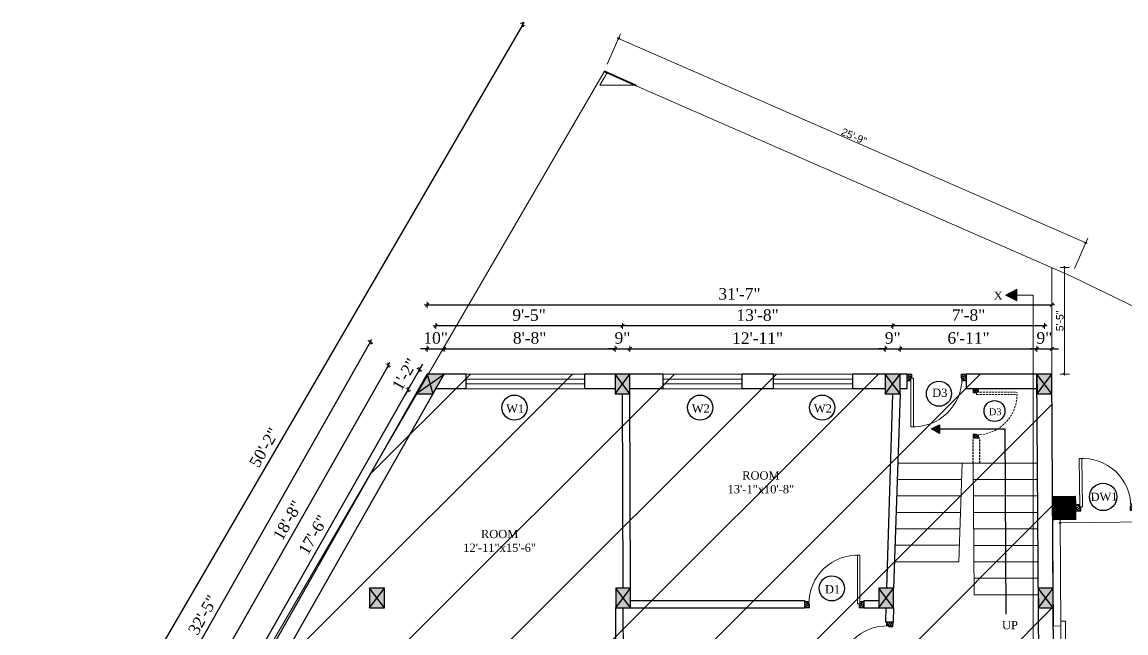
# Model space of a CAD drawing. Header units: inches. Extents: x 4069 to 291496, y -47643 to 12535.
# Drawn here: x 89655 to 90324, y -1228 to -858 of the extents above; entities that cross this region are included whole.
import ezdxf

# ---------------------------------------------------------------- set-up
doc = ezdxf.new("R2010")
doc.units = ezdxf.units.IN
doc.header["$LTSCALE"] = 5
doc.header["$MEASUREMENT"] = 0
doc.linetypes.add('HIDDEN', pattern=[0.375, 0.25, -0.125])
for name, color, linetype, lineweight in [('A-WALL', 7, 'Continuous', 9), ('Dimension', 7, 'Continuous', 18), ('DOOR', 62, 'Continuous', 0), ('Dw', 2, 'Continuous', 18), ('tefriş', 30, 'Continuous', 9)]:
    doc.layers.add(name, color=color, linetype=linetype, lineweight=lineweight)
doc.layers.add('dim line', color=7, linetype='Continuous', lineweight=15, true_color=0xfab2b2)
doc.layers.add('TEXT', color=6, linetype='Continuous')
doc.layers.add('WALL', color=7, linetype='Continuous')
doc.styles.add('ordinary', font='times.ttf')
doc.styles.get("Standard").update_dxf_attribs({"font": 'arial.ttf'})
doc.dimstyles.new('Copy of 96', dxfattribs={"dimtxt": 7, "dimasz": 4, "dimexe": 0.5, "dimexo": 0.5, "dimgap": 3, "dimtad": 1, "dimdec": 1, "dimzin": 11, "dimdsep": 46, "dimlunit": 4, "dimtxsty": 'ordinary', "dimblk": 'OBLIQUE', "dimcen": 0.09, "dimse1": 1, "dimse2": 1, "dimclrt": 6, "dimazin": 0, "dimtfac": 1, "dimtdec": 1, "dimtix": 1, "dimtmove": 2, "dimatfit": 3, "dimldrblk": 'leader', "dimfxl": 0.5, "dimfxlon": 1, "dimtolj": 1, "dimtzin": 0, "dimarcsym": 0})
doc.dimstyles.new('Standard$0', dxfattribs={"dimtxt": 6, "dimasz": 4, "dimexe": 3, "dimexo": 6, "dimgap": 3, "dimtad": 1, "dimdec": 1, "dimzin": 0, "dimdsep": 46, "dimlunit": 4, "dimtxsty": 'Standard', "dimcen": 0.09, "dimclrd": 6, "dimclre": 6, "dimclrt": 7, "dimadec": 0, "dimazin": 0, "dimtfac": 1, "dimtdec": 1, "dimtix": 1, "dimtofl": 0, "dimtmove": 1, "dimatfit": 3, "dimfxl": 1, "dimtolj": 1, "dimtzin": 0, "dimlwd": 18, "dimlwe": 18, "dimarcsym": 0})

# ---------------------------------------------------------------- blocks, each defined once
blk = doc.blocks.new('C1a')
at = {"color": 1, "ltscale": 5}
for p, q in [((18657.75, 4625.76), (18648.75, 4625.76)), ((18648.75, 4625.76), (18648.82, 4613.76)), ((18657.82, 4613.76), (18657.75, 4625.76)), ((18648.82, 4613.76), (18657.82, 4613.76))]:
    blk.add_line(p, q, dxfattribs=at)
blk = doc.blocks.new('c2a')
at = {"color": 1, "ltscale": 5}
for p, q in [((18091.63, 4625.76), (18084.82, 4613.76)), ((18101.98, 4625.76), (18091.63, 4625.76)), ((18095.17, 4613.76), (18101.98, 4625.76)), ((18084.82, 4613.76), (18095.17, 4613.76))]:
    blk.add_line(p, q, dxfattribs=at)
blk = doc.blocks.new('A$C27B36B59')
at = {"layer": 'DOOR'}
for p, q in [((0, 4), (0, 0)), ((2.5, 4), (0, 4)), ((0, 0), (3, 0)), ((2.5, 2.5), (2.5, 4)), ((3, 2.5), (2.5, 2.5)), ((3, 0), (3, 2.5))]:
    blk.add_line(p, q, dxfattribs=at)
for centre, radius, start, end in [((-1.4, -0.54), 4.75, 22.14107, 72.83803), ((1.34, 2.09), 1.64, 45.13802, 144.89476), ((2.21, 0.3), 2.49, 83.31492, 152.65798), ((0.13, 0.37), 2.05, 349.48753, 93.68048), ((1.96, -0.47), 2.01, 58.74475, 166.49498), ((-0.06, 0.32), 1.13, 343.54197, 86.94698), ((2.08, -0.4), 1.17, 38.28162, 160.15192)]:
    blk.add_arc(centre, radius, start, end, dxfattribs=at)
blk = doc.blocks.new('D2')
at = {"layer": 'DOOR'}
for p, q in [((74473.95, 24047.59), (74473.95, 24018.09)), ((74473.95, 24047.59), (74475.45, 24047.59)), ((74475.45, 24047.59), (74475.45, 24018.13))]:
    blk.add_line(p, q, dxfattribs=at)
blk.add_arc((74473.95, 24047.59), 29.5, 180, 272.9146, dxfattribs=at)
at = {"layer": 'DOOR', "xscale": -1, "rotation": 180}
blk.add_blockref('A$C27B36B59', (74441.95, 24050.09), dxfattribs=at)
at = {"layer": 'DOOR', "rotation": 180}
blk.add_blockref('A$C27B36B59', (74477.95, 24050.09), dxfattribs=at)
blk = doc.blocks.new('smalldoor hidden')
at = {"layer": 'DOOR', "linetype": 'HIDDEN'}
for p, q in [((9851.61, -757.15), (9876.16, -757.15)), ((9851.61, -758.4), (9851.61, -757.15)), ((9851.61, -758.4), (9876.19, -758.4))]:
    blk.add_line(p, q, dxfattribs=at)
blk.add_arc((9851.61, -758.4), 24.58, 270, 2.9146, dxfattribs=at)
at = {"layer": 'DOOR', "linetype": 'HIDDEN', "yscale": 0.8333000000020547, "zscale": 0.8333000000002357, "rotation": 270}
for p, xscale in [((9849.52, -755.07), 0.8332999999984168), ((9849.52, -785.07), -0.8332999999984168)]:
    blk.add_blockref('A$C27B36B59', p, dxfattribs=dict(at, xscale=xscale))
blk = doc.blocks.new('x-x')
at = {"ltscale": 5}
for points in [[(11364.03, -701.52), (11364.03, -694.51), (11357.15, -698.09)], [(11364.03, -1135.52), (11364.03, -1128.51), (11357.15, -1132.09)]]:
    blk.add_hatch(color=256, dxfattribs=at).paths.add_polyline_path(points)
for p, q in [((11364.03, -694.51), (11357.15, -698.09)), ((11364.03, -701.52), (11364.03, -694.51)), ((11357.15, -698.09), (11364.03, -701.52)), ((11374.13, -698.09), (11364.03, -698.09)), ((11374.13, -698.09), (11374.13, -1132.09)), ((11364.03, -1128.51), (11357.15, -1132.09)), ((11364.03, -1135.52), (11364.03, -1128.51)), ((11357.15, -1132.09), (11364.03, -1135.52)), ((11374.13, -1132.09), (11364.03, -1132.09))]:
    blk.add_line(p, q, dxfattribs=at)
at = {"layer": 'A-WALL', "color": 1, "ltscale": 5}
blk.add_line((11374.13, -1120.09), (11374.13, -1132.09), dxfattribs=at)
at = {"layer": 'TEXT', "style": 'ordinary'}
for p in [(11350.08, -700.97), (11350.08, -1134.1)]:
    blk.add_text('X', height=5, dxfattribs=at).set_placement(p)
blk = doc.blocks.new('oblique')
at = {"color": 0, "lineweight": -2}
blk.add_line((0.25, 0.25), (-0.25, -0.25), dxfattribs=at)
at = {"layer": 'dim line', "lineweight": 9}
for p, q in [((-0.4375, 0), (0.4375, 0)), ((0, 0.4375), (0, -0.4375))]:
    blk.add_line(p, q, dxfattribs=at)
blk = doc.blocks.new('*D2541')
at = {"layer": 'A-WALL', "color": 0, "lineweight": -2, "ltscale": 50, "transparency": 16777216}
blk.add_line((89784.96, -1263.66), (89888.87, -1080.66), dxfattribs=at)
at = {"layer": 'Defpoints', "color": 0, "ltscale": 50, "transparency": 16777216}
for p in [(89888.87, -1080.66), (89893.52, -1083.3), (89789.61, -1266.3)]:
    blk.add_point(p, dxfattribs=at)
at = {"layer": 'A-WALL', "color": 0, "lineweight": -2, "ltscale": 50, "transparency": 16777216, "xscale": 4, "yscale": 4, "zscale": 4}
for p, rotation in [((89888.87, -1080.66), 60.41148549451773), ((89784.96, -1263.66), 240.4114854945177)]:
    blk.add_blockref('oblique', p, dxfattribs=dict(at, rotation=rotation))
at = {"layer": 'A-WALL', "color": 6, "ltscale": 50, "transparency": 16777216, "insert": (89831.2, -1168.92), "char_height": 7, "attachment_point": 5, "rotation": 60.41149, "style": 'ordinary'}
blk.add_mtext('\\A1;17\'-6"', dxfattribs=at)
blk = doc.blocks.new('_OBLIQUE')
at = {"color": 0, "linetype": 'ByBlock'}
blk.add_line((-0.5, -0.5), (0.5, 0.5), dxfattribs=at)
blk = doc.blocks.new('leader')
at = {"layer": 'Dimension'}
for p, q in [((0, -4.33), (0, 4.33)), ((-4.42, 0), (4.42, 0))]:
    blk.add_line(p, q, dxfattribs=at)
blk = doc.blocks.new('*D2542')
at = {"layer": 'A-WALL', "color": 0, "lineweight": -2, "ltscale": 50, "transparency": 16777216}
for p, q in [((89888.87, -1080.66), (89895.69, -1068.66)), ((89895.69, -1068.66), (89897.66, -1065.18)), ((89888.87, -1080.66), (89886.9, -1084.14))]:
    blk.add_line(p, q, dxfattribs=at)
at = {"layer": 'Defpoints', "color": 0, "ltscale": 50, "transparency": 16777216}
for p in [(89895.69, -1068.66), (89900.33, -1071.3), (89893.52, -1083.3)]:
    blk.add_point(p, dxfattribs=at)
at = {"layer": 'A-WALL', "color": 0, "lineweight": -2, "ltscale": 50, "transparency": 16777216, "xscale": 4, "yscale": 4, "zscale": 4}
for p, rotation in [((89895.69, -1068.66), 240.4114854945177), ((89888.87, -1080.66), 60.41148549451771)]:
    blk.add_blockref('oblique', p, dxfattribs=dict(at, rotation=rotation))
at = {"layer": 'A-WALL', "color": 6, "ltscale": 50, "transparency": 16777216, "insert": (89886.63, -1071.45), "char_height": 7, "attachment_point": 5, "rotation": 60.41149, "style": 'ordinary'}
blk.add_mtext('\\A1;1\'-2"', dxfattribs=at)
blk = doc.blocks.new('*D2543')
at = {"layer": 'A-WALL', "color": 0, "lineweight": -2, "ltscale": 50, "transparency": 16777216}
blk.add_line((89876.79, -1065.87), (89766.07, -1260.87), dxfattribs=at)
at = {"layer": 'Defpoints', "color": 0, "ltscale": 50, "transparency": 16777216}
for p in [(89896.92, -1077.3), (89766.07, -1260.87), (89786.2, -1272.3)]:
    blk.add_point(p, dxfattribs=at)
at = {"layer": 'A-WALL', "color": 0, "lineweight": -2, "ltscale": 50, "transparency": 16777216, "xscale": 4, "yscale": 4, "zscale": 4}
for p, rotation in [((89876.79, -1065.87), 60.41148549426671), ((89766.07, -1260.87), 240.4114854942667)]:
    blk.add_blockref('oblique', p, dxfattribs=dict(at, rotation=rotation))
at = {"layer": 'A-WALL', "color": 6, "ltscale": 50, "transparency": 16777216, "insert": (89815.73, -1160.13), "char_height": 7, "attachment_point": 5, "rotation": 60.41149, "style": 'ordinary'}
blk.add_mtext('\\A1;18\'-8"', dxfattribs=at)
blk = doc.blocks.new('*D2524')
at = {"layer": 'A-WALL', "color": 0, "lineweight": -2, "ltscale": 50, "transparency": 16777216}
blk.add_line((89674.04, -1389.78), (89865.96, -1051.78), dxfattribs=at)
at = {"layer": 'Defpoints', "color": 0, "ltscale": 50, "transparency": 16777216}
for p in [(89865.96, -1051.78), (89900.33, -1071.3), (89708.41, -1409.3)]:
    blk.add_point(p, dxfattribs=at)
at = {"layer": 'A-WALL', "color": 0, "lineweight": -2, "ltscale": 50, "transparency": 16777216, "xscale": 4, "yscale": 4, "zscale": 4}
for p, rotation in [((89865.96, -1051.78), 60.41148549426746), ((89674.04, -1389.78), 240.4114854942675)]:
    blk.add_blockref('oblique', p, dxfattribs=dict(at, rotation=rotation))
at = {"layer": 'A-WALL', "color": 6, "ltscale": 50, "transparency": 16777216, "insert": (89764.29, -1217.54), "char_height": 7, "attachment_point": 5, "rotation": 60.41149, "style": 'ordinary'}
blk.add_mtext('\\A1;32\'-5"', dxfattribs=at)
blk = doc.blocks.new('*D2545')
at = {"layer": 'A-WALL', "color": 0, "lineweight": -2, "ltscale": 50, "transparency": 16777216}
for p, q in [((89900.33, -1055.98), (89896.33, -1055.98)), ((89900.33, -1055.98), (89910.68, -1055.98)), ((89910.68, -1055.98), (89914.68, -1055.98))]:
    blk.add_line(p, q, dxfattribs=at)
at = {"layer": 'Defpoints', "color": 0, "ltscale": 50, "transparency": 16777216}
for p in [(89910.68, -1055.98), (89900.33, -1071.3), (89910.68, -1071.3)]:
    blk.add_point(p, dxfattribs=at)
at = {"layer": 'A-WALL', "color": 0, "lineweight": -2, "ltscale": 50, "transparency": 16777216, "xscale": 4, "yscale": 4, "zscale": 4}
blk.add_blockref('oblique', (89900.33, -1055.98), dxfattribs=at)
at = {"layer": 'A-WALL', "color": 0, "lineweight": -2, "ltscale": 50, "transparency": 16777216, "xscale": 4, "yscale": 4, "zscale": 4, "rotation": 180}
blk.add_blockref('oblique', (89910.68, -1055.98), dxfattribs=at)
at = {"layer": 'A-WALL', "color": 6, "ltscale": 50, "transparency": 16777216, "insert": (89905.51, -1049.42), "char_height": 7, "attachment_point": 5, "style": 'ordinary'}
blk.add_mtext('\\A1;10"', dxfattribs=at)
blk = doc.blocks.new('*D2546')
at = {"layer": 'A-WALL', "color": 0, "lineweight": -2, "ltscale": 50, "transparency": 16777216}
blk.add_line((89910.68, -1055.98), (90014.33, -1055.98), dxfattribs=at)
at = {"layer": 'Defpoints', "color": 0, "ltscale": 50, "transparency": 16777216}
for p in [(90014.33, -1055.98), (89910.68, -1071.3), (90014.33, -1071.3)]:
    blk.add_point(p, dxfattribs=at)
at = {"layer": 'A-WALL', "color": 0, "lineweight": -2, "ltscale": 50, "transparency": 16777216, "xscale": 4, "yscale": 4, "zscale": 4}
for p, rotation in [((89910.68, -1055.98), 180.0000000000261), ((90014.33, -1055.98), 2.605510395054913e-11)]:
    blk.add_blockref('oblique', p, dxfattribs=dict(at, rotation=rotation))
at = {"layer": 'A-WALL', "color": 6, "ltscale": 50, "transparency": 16777216, "insert": (89962.51, -1049.42), "char_height": 7, "attachment_point": 5, "style": 'ordinary'}
blk.add_mtext('\\A1;8\'-8"', dxfattribs=at)
blk = doc.blocks.new('*D2547')
at = {"layer": 'A-WALL', "color": 0, "lineweight": -2, "ltscale": 50, "transparency": 16777216}
for p, q in [((90014.33, -1055.98), (90010.33, -1055.98)), ((90014.33, -1055.98), (90023.33, -1055.98)), ((90023.33, -1055.98), (90027.33, -1055.98))]:
    blk.add_line(p, q, dxfattribs=at)
at = {"layer": 'Defpoints', "color": 0, "ltscale": 50, "transparency": 16777216}
for p in [(90023.33, -1055.98), (90014.33, -1071.3), (90023.33, -1071.3)]:
    blk.add_point(p, dxfattribs=at)
at = {"layer": 'A-WALL', "color": 0, "lineweight": -2, "ltscale": 50, "transparency": 16777216, "xscale": 4, "yscale": 4, "zscale": 4}
for p, rotation in [((90014.33, -1055.98), 2.605915483400167e-11), ((90023.33, -1055.98), 180.0000000000261)]:
    blk.add_blockref('oblique', p, dxfattribs=dict(at, rotation=rotation))
at = {"layer": 'A-WALL', "color": 6, "ltscale": 50, "transparency": 16777216, "insert": (90018.83, -1049.41), "char_height": 7, "attachment_point": 5, "style": 'ordinary'}
blk.add_mtext('\\A1;9"', dxfattribs=at)
blk = doc.blocks.new('*D2548')
at = {"layer": 'A-WALL', "color": 0, "lineweight": -2, "ltscale": 50, "transparency": 16777216}
blk.add_line((90023.33, -1055.98), (90178.33, -1055.98), dxfattribs=at)
at = {"layer": 'Defpoints', "color": 0, "ltscale": 50, "transparency": 16777216}
for p in [(90178.33, -1055.98), (90023.33, -1071.3), (90178.33, -1071.3)]:
    blk.add_point(p, dxfattribs=at)
at = {"layer": 'A-WALL', "color": 0, "lineweight": -2, "ltscale": 50, "transparency": 16777216, "xscale": 4, "yscale": 4, "zscale": 4}
for p, rotation in [((90023.33, -1055.98), 180.0000000000261), ((90178.33, -1055.98), 2.605510395054913e-11)]:
    blk.add_blockref('oblique', p, dxfattribs=dict(at, rotation=rotation))
at = {"layer": 'A-WALL', "color": 6, "ltscale": 50, "transparency": 16777216, "insert": (90100.83, -1049.48), "char_height": 7, "attachment_point": 5, "style": 'ordinary'}
blk.add_mtext('\\A1;12\'-11"', dxfattribs=at)
blk = doc.blocks.new('*D2549')
at = {"layer": 'A-WALL', "color": 0, "lineweight": -2, "ltscale": 50, "transparency": 16777216}
for p, q in [((90178.33, -1055.98), (90174.33, -1055.98)), ((90178.33, -1055.98), (90187.33, -1055.98)), ((90187.33, -1055.98), (90191.33, -1055.98))]:
    blk.add_line(p, q, dxfattribs=at)
at = {"layer": 'Defpoints', "color": 0, "ltscale": 50, "transparency": 16777216}
for p in [(90187.33, -1055.98), (90178.33, -1071.3), (90187.33, -1071.3)]:
    blk.add_point(p, dxfattribs=at)
at = {"layer": 'A-WALL', "color": 0, "lineweight": -2, "ltscale": 50, "transparency": 16777216, "xscale": 4, "yscale": 4, "zscale": 4}
for p, rotation in [((90178.33, -1055.98), 2.605915483400167e-11), ((90187.33, -1055.98), 180.0000000000261)]:
    blk.add_blockref('oblique', p, dxfattribs=dict(at, rotation=rotation))
at = {"layer": 'A-WALL', "color": 6, "ltscale": 50, "transparency": 16777216, "insert": (90182.83, -1049.41), "char_height": 7, "attachment_point": 5, "style": 'ordinary'}
blk.add_mtext('\\A1;9"', dxfattribs=at)
blk = doc.blocks.new('*D2550')
at = {"layer": 'A-WALL', "color": 0, "lineweight": -2, "ltscale": 50, "transparency": 16777216}
blk.add_line((90187.33, -1055.98), (90270.33, -1055.98), dxfattribs=at)
at = {"layer": 'Defpoints', "color": 0, "ltscale": 50, "transparency": 16777216}
for p in [(90270.33, -1055.98), (90187.33, -1071.3), (90270.33, -1071.3)]:
    blk.add_point(p, dxfattribs=at)
at = {"layer": 'A-WALL', "color": 0, "lineweight": -2, "ltscale": 50, "transparency": 16777216, "xscale": 4, "yscale": 4, "zscale": 4}
for p, rotation in [((90187.33, -1055.98), 180.0000000000261), ((90270.33, -1055.98), 2.605510395054913e-11)]:
    blk.add_blockref('oblique', p, dxfattribs=dict(at, rotation=rotation))
at = {"layer": 'A-WALL', "color": 6, "ltscale": 50, "transparency": 16777216, "insert": (90228.83, -1049.42), "char_height": 7, "attachment_point": 5, "style": 'ordinary'}
blk.add_mtext('\\A1;6\'-11"', dxfattribs=at)
blk = doc.blocks.new('*D2551')
at = {"layer": 'A-WALL', "color": 0, "lineweight": -2, "ltscale": 50, "transparency": 16777216}
for p, q in [((90270.33, -1055.98), (90266.33, -1055.98)), ((90270.33, -1055.98), (90279.33, -1055.98)), ((90279.33, -1055.98), (90283.33, -1055.98))]:
    blk.add_line(p, q, dxfattribs=at)
at = {"layer": 'Defpoints', "color": 0, "ltscale": 50, "transparency": 16777216}
for p in [(90279.33, -1055.98), (90270.33, -1071.3), (90279.33, -1071.3)]:
    blk.add_point(p, dxfattribs=at)
at = {"layer": 'A-WALL', "color": 0, "lineweight": -2, "ltscale": 50, "transparency": 16777216, "xscale": 4, "yscale": 4, "zscale": 4}
for p, rotation in [((90270.33, -1055.98), 2.605915483400167e-11), ((90279.33, -1055.98), 180.0000000000261)]:
    blk.add_blockref('oblique', p, dxfattribs=dict(at, rotation=rotation))
at = {"layer": 'A-WALL', "color": 6, "ltscale": 50, "transparency": 16777216, "insert": (90274.83, -1049.41), "char_height": 7, "attachment_point": 5, "style": 'ordinary'}
blk.add_mtext('\\A1;9"', dxfattribs=at)
blk = doc.blocks.new('*D2552')
at = {"layer": 'A-WALL', "color": 0, "lineweight": -2, "ltscale": 50, "transparency": 16777216}
blk.add_line((90274.83, -1042.08), (90182.83, -1042.08), dxfattribs=at)
at = {"layer": 'Defpoints', "color": 0, "ltscale": 50, "transparency": 16777216}
for p in [(90182.83, -1042.08), (90182.83, -1071.3), (90274.83, -1071.3)]:
    blk.add_point(p, dxfattribs=at)
at = {"layer": 'A-WALL', "color": 0, "lineweight": -2, "ltscale": 50, "transparency": 16777216, "xscale": 4, "yscale": 4, "zscale": 4, "rotation": 180}
blk.add_blockref('oblique', (90182.83, -1042.08), dxfattribs=at)
at = {"layer": 'A-WALL', "color": 0, "lineweight": -2, "ltscale": 50, "transparency": 16777216, "xscale": 4, "yscale": 4, "zscale": 4}
blk.add_blockref('oblique', (90274.83, -1042.08), dxfattribs=at)
at = {"layer": 'A-WALL', "color": 6, "ltscale": 50, "transparency": 16777216, "insert": (90228.83, -1035.51), "char_height": 7, "attachment_point": 5, "style": 'ordinary'}
blk.add_mtext('\\A1;7\'-8"', dxfattribs=at)
blk = doc.blocks.new('*D2553')
at = {"layer": 'A-WALL', "color": 0, "lineweight": -2, "ltscale": 50, "transparency": 16777216}
blk.add_line((90182.83, -1042.08), (90018.83, -1042.08), dxfattribs=at)
at = {"layer": 'Defpoints', "color": 0, "ltscale": 50, "transparency": 16777216}
for p in [(90018.83, -1042.08), (90018.83, -1071.3), (90182.83, -1071.3)]:
    blk.add_point(p, dxfattribs=at)
at = {"layer": 'A-WALL', "color": 0, "lineweight": -2, "ltscale": 50, "transparency": 16777216, "xscale": 4, "yscale": 4, "zscale": 4, "rotation": 180}
blk.add_blockref('oblique', (90018.83, -1042.08), dxfattribs=at)
at = {"layer": 'A-WALL', "color": 0, "lineweight": -2, "ltscale": 50, "transparency": 16777216, "xscale": 4, "yscale": 4, "zscale": 4}
blk.add_blockref('oblique', (90182.83, -1042.08), dxfattribs=at)
at = {"layer": 'A-WALL', "color": 6, "ltscale": 50, "transparency": 16777216, "insert": (90100.83, -1035.52), "char_height": 7, "attachment_point": 5, "style": 'ordinary'}
blk.add_mtext('\\A1;13\'-8"', dxfattribs=at)
blk = doc.blocks.new('*D2554')
at = {"layer": 'A-WALL', "color": 0, "lineweight": -2, "ltscale": 50, "transparency": 16777216}
blk.add_line((90018.83, -1042.08), (89905.51, -1042.08), dxfattribs=at)
at = {"layer": 'Defpoints', "color": 0, "ltscale": 50, "transparency": 16777216}
for p in [(89905.51, -1042.08), (89905.51, -1071.3), (90018.83, -1071.3)]:
    blk.add_point(p, dxfattribs=at)
at = {"layer": 'A-WALL', "color": 0, "lineweight": -2, "ltscale": 50, "transparency": 16777216, "xscale": 4, "yscale": 4, "zscale": 4, "rotation": 180}
blk.add_blockref('oblique', (89905.51, -1042.08), dxfattribs=at)
at = {"layer": 'A-WALL', "color": 0, "lineweight": -2, "ltscale": 50, "transparency": 16777216, "xscale": 4, "yscale": 4, "zscale": 4}
blk.add_blockref('oblique', (90018.83, -1042.08), dxfattribs=at)
at = {"layer": 'A-WALL', "color": 6, "ltscale": 50, "transparency": 16777216, "insert": (89962.17, -1035.51), "char_height": 7, "attachment_point": 5, "style": 'ordinary'}
blk.add_mtext('\\A1;9\'-5"', dxfattribs=at)
blk = doc.blocks.new('*D2525')
at = {"layer": 'A-WALL', "color": 0, "lineweight": -2, "ltscale": 50, "transparency": 16777216}
blk.add_line((89900.33, -1029.24), (90279.33, -1029.24), dxfattribs=at)
at = {"layer": 'Defpoints', "color": 0, "ltscale": 50, "transparency": 16777216}
for p in [(90279.33, -1029.24), (89900.33, -1071.3), (90279.33, -1071.3)]:
    blk.add_point(p, dxfattribs=at)
at = {"layer": 'A-WALL', "color": 0, "lineweight": -2, "ltscale": 50, "transparency": 16777216, "xscale": 4, "yscale": 4, "zscale": 4, "rotation": 180}
blk.add_blockref('oblique', (89900.33, -1029.24), dxfattribs=at)
at = {"layer": 'A-WALL', "color": 0, "lineweight": -2, "ltscale": 50, "transparency": 16777216, "xscale": 4, "yscale": 4, "zscale": 4}
blk.add_blockref('oblique', (90279.33, -1029.24), dxfattribs=at)
at = {"layer": 'A-WALL', "color": 6, "ltscale": 50, "transparency": 16777216, "insert": (90089.83, -1022.67), "char_height": 7, "attachment_point": 5, "style": 'ordinary'}
blk.add_mtext('\\A1;31\'-7"', dxfattribs=at)
blk = doc.blocks.new('*D2557')
at = {"layer": 'A-WALL', "color": 33, "lineweight": 0, "ltscale": 5, "transparency": 16777216}
blk.add_line((90284.4, -1161.65), (90404.58, -1160.12), dxfattribs=at)
at = {"layer": 'A-WALL', "color": 47, "lineweight": 0, "ltscale": 5, "transparency": 16777216}
for p, q in [((90284.44, -1164.64), (90284.44, -1164.65)), ((90404.61, -1163.11), (90404.61, -1163.12))]:
    blk.add_line(p, q, dxfattribs=at)
at = {"layer": 'Defpoints', "color": 0, "ltscale": 5, "transparency": 16777216}
for p in [(90404.55, -1158.11, -58.17), (90284.37, -1159.64, -58.17), (90404.58, -1160.12)]:
    blk.add_point(p, dxfattribs=at)
at = {"layer": 'A-WALL', "color": 33, "lineweight": 0, "ltscale": 5, "transparency": 16777216, "xscale": 2, "yscale": 2, "zscale": 2}
for p, rotation in [((90284.4, -1161.65), 180.7264891175883), ((90404.58, -1160.12), 0.72648911758829)]:
    blk.add_blockref('oblique', p, dxfattribs=dict(at, rotation=rotation))
at = {"layer": 'A-WALL', "color": 7, "ltscale": 5, "transparency": 16777216, "insert": (90344.45, -1158.09), "char_height": 4.5, "attachment_point": 5, "rotation": 0.72649}
blk.add_mtext("\\A1;10'", dxfattribs=at)
blk = doc.blocks.new('*D2562')
at = {"layer": 'A-WALL', "color": 47, "lineweight": 0, "ltscale": 5, "transparency": 16777216}
for p, q in [((90284.33, -1006.68), (90290.02, -1006.68)), ((90284.33, -1071.3), (90290.02, -1071.3))]:
    blk.add_line(p, q, dxfattribs=at)
at = {"layer": 'A-WALL', "color": 33, "lineweight": 0, "ltscale": 5, "transparency": 16777216}
blk.add_line((90287.02, -1071.3), (90287.02, -1006.68), dxfattribs=at)
at = {"layer": 'Defpoints', "color": 0, "ltscale": 5, "transparency": 16777216}
for p in [(90279.33, -1006.68), (90287.02, -1006.68), (90279.33, -1071.3)]:
    blk.add_point(p, dxfattribs=at)
at = {"layer": 'A-WALL', "color": 33, "lineweight": 0, "ltscale": 5, "transparency": 16777216, "xscale": 2, "yscale": 2, "zscale": 2}
for p, rotation in [((90287.02, -1006.68), 90), ((90287.02, -1071.3), 270)]:
    blk.add_blockref('oblique', p, dxfattribs=dict(at, rotation=rotation))
at = {"layer": 'A-WALL', "color": 7, "ltscale": 5, "transparency": 16777216, "insert": (90284.23, -1038.99), "char_height": 4.5, "attachment_point": 5, "rotation": 90}
blk.add_mtext('\\A1;5\'-5"', dxfattribs=at)
blk = doc.blocks.new('*D2612')
at = {"layer": 'A-WALL', "color": 0, "lineweight": -2, "ltscale": 50, "transparency": 16777216}
blk.add_line((89958.32, -859.09), (89656.08, -1379.29), dxfattribs=at)
at = {"layer": 'Defpoints', "color": 0, "ltscale": 50, "transparency": 16777216}
for p in [(90007.64, -887.75), (89656.08, -1379.29), (89705.41, -1407.95)]:
    blk.add_point(p, dxfattribs=at)
at = {"layer": 'A-WALL', "color": 0, "lineweight": -2, "ltscale": 50, "transparency": 16777216, "xscale": 4, "yscale": 4, "zscale": 4}
for p, rotation in [((89958.32, -859.09), 59.84380616683332), ((89656.08, -1379.29), 239.8438061668333)]:
    blk.add_blockref('oblique', p, dxfattribs=dict(at, rotation=rotation))
at = {"layer": 'A-WALL', "color": 6, "ltscale": 50, "transparency": 16777216, "insert": (89801.53, -1115.9), "char_height": 7, "attachment_point": 5, "rotation": 59.84381, "style": 'ordinary'}
blk.add_mtext('\\A1;50\'-2"', dxfattribs=at)
blk = doc.blocks.new('*D2614')
at = {"layer": 'A-WALL', "color": 47, "lineweight": 0, "ltscale": 5, "transparency": 16777216}
for p, q in [((90009.65, -883.17), (90017.71, -864.76)), ((90293.04, -1007.23), (90301.1, -988.82))]:
    blk.add_line(p, q, dxfattribs=at)
at = {"layer": 'A-WALL', "color": 33, "lineweight": 0, "ltscale": 5, "transparency": 16777216}
blk.add_line((90299.9, -991.57), (90016.5, -867.51), dxfattribs=at)
at = {"layer": 'Defpoints', "color": 0, "ltscale": 5, "transparency": 16777216}
for p in [(90016.5, -867.51), (90007.64, -887.75), (90291.04, -1011.81)]:
    blk.add_point(p, dxfattribs=at)
at = {"layer": 'A-WALL', "color": 33, "lineweight": 0, "ltscale": 5, "transparency": 16777216, "xscale": 2, "yscale": 2, "zscale": 2}
for p, rotation in [((90016.5, -867.51), 156.358768994798), ((90299.9, -991.57), 336.358768994798)]:
    blk.add_blockref('oblique', p, dxfattribs=dict(at, rotation=rotation))
at = {"layer": 'A-WALL', "color": 7, "ltscale": 5, "transparency": 16777216, "insert": (90159.32, -926.98), "char_height": 4.5, "attachment_point": 5, "rotation": 336.35877}
blk.add_mtext('\\A1;25\'-9"', dxfattribs=at)

msp = doc.modelspace()

# ---------------------------------------------------------------- hatches: boundary and pattern name
at = {"layer": 'A-WALL', "ltscale": 5}
h = msp.add_hatch(dxfattribs=at)
h.set_pattern_fill('ANSI31', color=256, angle=0.72648912)
h.set_pattern_definition([(45.7264891, (65990.24119, -3106.54872), (-0.0895019438, 0.08726054126), [])])
h.paths.add_polyline_path([(90293.96479, -1159.51717), (90293.78728, -1145.51829), (90279.7884, -1145.6958), (90279.96591, -1159.69468)])
at = {"layer": 'WALL', "linetype": 'ByBlock', "ltscale": 5, "true_color": 0xf8991e}
h = msp.add_hatch(dxfattribs=at)
h.set_pattern_fill('ANSI31', color=30, scale=350)
h.set_pattern_definition([(45, (83264.107, 1175.755), (-30.93592, 30.93592), [])])
h.paths.add_polyline_path([(89708.4097, -1409.29775), (89900.33081, -1071.29775), (90279.33081, -1071.29775), (90280.81925, -1313.29775), (90281.4097, -1403.29775), (90281.4097, -1409.29775)])
h = msp.add_hatch(color=30, dxfattribs=at)
h.dxf.hatch_style = 1
h.paths.add_polyline_path([(89902.09876, -1077.29775), (89903.86671, -1083.29775), (89910.68047, -1071.29775)])
h.paths.add_polyline_path([(89902.09876, -1077.29775), (89910.68047, -1071.29775), (89900.33081, -1071.29775)])
h.paths.add_polyline_path([(89900.33081, -1071.29775), (89893.51705, -1083.29775), (89902.09876, -1077.29775)])
h.paths.add_polyline_path([(89902.09876, -1077.29775), (89893.51705, -1083.29775), (89903.86671, -1083.29775)])
h = msp.add_hatch(color=30, dxfattribs=at)
h.dxf.hatch_style = 1
h.paths.add_polyline_path([(90018.83073, -1077.29775), (90014.33073, -1083.29775), (90023.33073, -1083.29775)])
h.paths.add_polyline_path([(90023.33073, -1083.29775), (90023.33073, -1071.29775), (90018.83073, -1077.29775)])
h.paths.add_polyline_path([(90018.83073, -1077.29775), (90023.33073, -1071.29775), (90014.33073, -1071.29775)])
h.paths.add_polyline_path([(90014.33073, -1071.29775), (90014.33073, -1083.29775), (90018.83073, -1077.29775)])
h = msp.add_hatch(color=30, dxfattribs=at)
h.dxf.hatch_style = 1
h.paths.add_polyline_path([(90182.83073, -1077.29775), (90178.33073, -1083.29775), (90187.33073, -1083.29775)])
h.paths.add_polyline_path([(90187.33073, -1083.29775), (90187.33073, -1071.29775), (90182.83073, -1077.29775)])
h.paths.add_polyline_path([(90182.83073, -1077.29775), (90187.33073, -1071.29775), (90178.33073, -1071.29775)])
h.paths.add_polyline_path([(90178.33073, -1071.29775), (90178.33073, -1083.29775), (90182.83073, -1077.29775)])
h = msp.add_hatch(color=30, dxfattribs=at)
h.dxf.hatch_style = 1
h.paths.add_polyline_path([(90279.40462, -1083.29775), (90274.86763, -1077.29775), (90270.40445, -1083.29775)])
h.paths.add_polyline_path([(90279.40462, -1083.29775), (90279.33081, -1071.29775), (90274.86763, -1077.29775)])
h.paths.add_polyline_path([(90279.33081, -1071.29775), (90270.33064, -1071.29775), (90274.86763, -1077.29775)])
h.paths.add_polyline_path([(90274.86763, -1077.29775), (90270.33064, -1071.29775), (90270.40445, -1083.29775)])
at = {"layer": 'WALL', "linetype": 'ByBlock', "ltscale": 5}
msp.add_hatch(color=2, dxfattribs=at).paths.add_polyline_path([(90206.43507, -1104.46278), (90211.29621, -1102.0602), (90211.29621, -1107.30844)])
at = {"layer": 'WALL', "linetype": 'ByBlock', "ltscale": 5, "true_color": 0xf8991e}
h = msp.add_hatch(color=30, dxfattribs=at)
h.dxf.hatch_style = 1
h.paths.add_polyline_path([(89869.90962, -1207.29775), (89865.40962, -1213.29775), (89874.40962, -1213.29775)])
h.paths.add_polyline_path([(89874.40962, -1213.29775), (89874.40962, -1201.29775), (89869.90962, -1207.29775)])
h.paths.add_polyline_path([(89869.90962, -1207.29775), (89874.40962, -1201.29775), (89865.40962, -1201.29775)])
h.paths.add_polyline_path([(89865.40962, -1201.29775), (89865.40962, -1213.29775), (89869.90962, -1207.29775)])
h = msp.add_hatch(color=30, dxfattribs=at)
h.dxf.hatch_style = 1
h.paths.add_polyline_path([(90019.26096, -1207.29775), (90014.76096, -1213.29775), (90023.76096, -1213.29775)])
h.paths.add_polyline_path([(90023.76096, -1213.29775), (90023.76096, -1201.29775), (90019.26096, -1207.29775)])
h.paths.add_polyline_path([(90019.26096, -1207.29775), (90023.76096, -1201.29775), (90014.76096, -1201.29775)])
h.paths.add_polyline_path([(90014.76096, -1201.29775), (90014.76096, -1213.29775), (90019.26096, -1207.29775)])
h = msp.add_hatch(color=30, dxfattribs=at)
h.dxf.hatch_style = 1
h.paths.add_polyline_path([(90178.87446, -1207.29775), (90174.37446, -1213.29775), (90183.37446, -1213.29775)])
h.paths.add_polyline_path([(90183.37446, -1213.29775), (90183.37446, -1201.29775), (90178.87446, -1207.29775)])
h.paths.add_polyline_path([(90178.87446, -1207.29775), (90183.37446, -1201.29775), (90174.37446, -1201.29775)])
h.paths.add_polyline_path([(90174.37446, -1201.29775), (90174.37446, -1213.29775), (90178.87446, -1207.29775)])
h = msp.add_hatch(color=30, dxfattribs=at)
h.dxf.hatch_style = 1
h.paths.add_polyline_path([(90280.20419, -1213.29775), (90275.6672, -1207.29775), (90271.20402, -1213.29775)])
h.paths.add_polyline_path([(90280.20419, -1213.29775), (90280.13039, -1201.29775), (90275.6672, -1207.29775)])
h.paths.add_polyline_path([(90280.13039, -1201.29775), (90271.13022, -1201.29775), (90275.6672, -1207.29775)])
h.paths.add_polyline_path([(90275.6672, -1207.29775), (90271.13022, -1201.29775), (90271.20402, -1213.29775)])

# ---------------------------------------------------------------- linework, layer by layer
at = {"color": 1, "ltscale": 5}
for p, q in [((89893.51705, -1083.29775), (89910.68047, -1071.29775)), ((89900.33081, -1071.29775), (89903.86671, -1083.29775)), ((90014.33073, -1083.29775), (90023.33073, -1071.29775)), ((90023.33073, -1083.29775), (90014.33073, -1071.29775)), ((90178.33073, -1083.29775), (90187.33073, -1071.29775)), ((90187.33073, -1083.29775), (90178.33073, -1071.29775)), ((90279.40462, -1083.29775), (90270.33064, -1071.29775)), ((90270.40445, -1083.29775), (90279.33081, -1071.29775)), ((90185.92257, -1135.29768), (90185.58767, -1135.28645)), ((89865.40962, -1213.29775), (89874.40962, -1201.29775)), ((89874.40962, -1213.29775), (89865.40962, -1201.29775)), ((90014.76096, -1213.29775), (90023.76096, -1201.29775)), ((90023.76096, -1213.29775), (90014.76096, -1201.29775)), ((90174.37446, -1213.29775), (90183.37446, -1201.29775)), ((90183.37446, -1213.29775), (90174.37446, -1201.29775)), ((90280.20419, -1213.29775), (90271.13022, -1201.29775)), ((90271.20402, -1213.29775), (90280.13039, -1201.29775))]:
    msp.add_line(p, q, dxfattribs=at)
at = {"layer": 'A-WALL', "ltscale": 5}
for p, q in [((90007.80051, -887.47889), (90007.61107, -887.80495)), ((90005.19076, -895.95199), (90027.36584, -895.96347)), ((90279.33081, -1071.29775), (90279.33081, -1006.68115)), ((90293.78728, -1145.51829), (90279.7884, -1145.6958)), ((90279.7884, -1145.6958), (90280.27185, -1224.29765)), ((90293.90139, -1154.51757), (90293.78728, -1145.51829)), ((90284.37423, -1159.63878), (90284.73782, -1224.24102)), ((90280.27185, -1224.29765), (90284.73782, -1224.24102)), ((90284.72094, -1221.24107), (90284.99108, -1269.23926)), ((90287.72089, -1221.22418), (90284.72106, -1221.26222)), ((90287.72089, -1221.22418), (90287.99104, -1269.22238))]:
    msp.add_line(p, q, dxfattribs=at)
at = {"layer": 'A-WALL', "lineweight": 30}
for p, q in [((89708.4097, -1409.29775), (89900.33081, -1071.29775)), ((89718.75936, -1409.29775), (89910.68047, -1071.29775)), ((89923.95044, -1071.29775), (89900.33081, -1071.29775)), ((89923.95044, -1080.29775), (89923.95044, -1071.29775)), ((90043.33073, -1071.29775), (89995.95044, -1071.29775)), ((89995.95044, -1080.29775), (89995.95044, -1071.29775)), ((90043.33073, -1071.29775), (90043.33073, -1080.29775)), ((90110.33073, -1071.29775), (90091.33073, -1071.29775)), ((90091.33073, -1071.29775), (90091.33073, -1080.29775)), ((90110.33073, -1071.29775), (90110.33073, -1080.29775)), ((90187.33073, -1071.29775), (90158.33073, -1071.29775)), ((90158.33073, -1071.29775), (90158.33073, -1080.29775)), ((90191.33081, -1071.29775), (90187.33073, -1071.29775)), ((90191.33081, -1071.29775), (90191.33081, -1080.29775)), ((90279.33081, -1071.29775), (90227.33081, -1071.29775)), ((90227.33081, -1071.29775), (90227.33081, -1080.29775)), ((90272.40953, -1409.29775), (90270.33064, -1071.29775)), ((90280.81925, -1313.29775), (90279.33081, -1071.29775)), ((89923.95044, -1080.29775), (89905.57015, -1080.29775)), ((90014.33073, -1080.29775), (89995.95044, -1080.29775)), ((90019.2411, -1201.29775), (90018.85059, -1083.29775)), ((90043.33073, -1080.29775), (90023.33073, -1080.29775)), ((90023.76096, -1201.29775), (90023.33073, -1083.29775)), ((90110.33073, -1080.29775), (90091.33073, -1080.29775)), ((90178.33073, -1080.29775), (90158.33073, -1080.29775)), ((90182.64813, -1083.29775), (90179.05705, -1201.29775)), ((90187.33073, -1083.29775), (90183.37446, -1201.29775)), ((90191.33081, -1080.29775), (90187.33073, -1080.29775)), ((90270.386, -1080.29775), (90227.33081, -1080.29775)), ((90023.76096, -1208.79775), (90129.37446, -1208.79775)), ((90129.37446, -1208.79775), (90129.37446, -1213.29775)), ((90165.37446, -1208.79775), (90174.37446, -1208.79775)), ((90165.37446, -1208.79775), (90165.37446, -1213.29775)), ((90014.97608, -1266.29775), (90014.76096, -1213.29775)), ((90019.47604, -1266.27949), (90019.26092, -1213.27949)), ((90023.76096, -1213.29775), (90129.37446, -1213.29775)), ((90165.37446, -1213.29775), (90174.37446, -1213.29775)), ((90178.69186, -1213.29775), (90178.43318, -1221.79775)), ((90183.37446, -1213.29775), (90183.05721, -1221.79775)), ((90178.43318, -1221.79775), (90183.05721, -1221.79775))]:
    msp.add_line(p, q, dxfattribs=at)
at = {"layer": 'A-WALL', "linetype": 'HIDDEN', "lineweight": 30}
for p, q in [((90231.66277, -1125.29768), (90231.57036, -1110.27258)), ((90235.57044, -1110.27258), (90231.57036, -1110.27258)), ((90235.66285, -1125.29768), (90235.57044, -1110.27258))]:
    msp.add_line(p, q, dxfattribs=at)
at = {"layer": 'A-WALL', "ltscale": 5}
msp.add_lwpolyline([(90279.96591, -1159.69468), (90293.96479, -1159.51717), (90293.78728, -1145.51829), (90279.7884, -1145.6958)], close=True, dxfattribs=at)
at = {"layer": 'DOOR', "lineweight": 13}
for p, q in [((90009.76243, -888.08324), (90005.19076, -895.95199)), ((90027.13602, -896.47687), (90007.64264, -887.7506)), ((90027.16155, -896.41983), (90007.67422, -887.69626)), ((90027.2637, -896.19165), (90007.80051, -887.47889)), ((90027.36584, -895.96347), (90007.9268, -887.26152))]:
    msp.add_line(p, q, dxfattribs=at)
msp.add_lwpolyline([(90007.64264, -887.7506), (89705.41122, -1407.95061), (90281.40966, -1409.29136), (90578.20336, -1409.29775), (90693.21757, -1223.72264), (90415.17972, -1072.16718), (90291.03933, -1011.80651)], close=True, dxfattribs=at)
at = {"layer": 'Dw', "color": 3}
for p, q in [((89923.95044, -1071.29775), (89995.95044, -1071.29775)), ((90091.33073, -1071.29775), (90043.33073, -1071.29775)), ((90110.33073, -1071.29775), (90158.33073, -1071.29775)), ((89923.95044, -1074.29775), (89995.95044, -1074.29775)), ((89923.95044, -1077.29775), (89995.95044, -1077.29775)), ((90091.33073, -1074.29775), (90043.33073, -1074.29775)), ((90091.33073, -1077.29775), (90043.33073, -1077.29775)), ((90110.33073, -1074.29775), (90158.33073, -1074.29775)), ((90110.33073, -1077.29775), (90158.33073, -1077.29775)), ((89923.95044, -1080.29775), (89995.95044, -1080.29775)), ((90091.33073, -1080.29775), (90043.33073, -1080.29775)), ((90110.33073, -1080.29775), (90158.33073, -1080.29775))]:
    msp.add_line(p, q, dxfattribs=at)
at = {"layer": 'tefriş', "ltscale": 5}
for p, q in [((90224.92257, -1125.29768), (90185.92257, -1125.29768)), ((90222.9109, -1185.29768), (90224.92257, -1125.29768)), ((90224.92257, -1125.29768), (90231.66277, -1125.29768)), ((90270.66277, -1125.29768), (90231.66277, -1125.29768)), ((90232.15482, -1205.29768), (90231.66277, -1125.29768)), ((90224.58767, -1135.28645), (90185.58767, -1135.28645)), ((90270.7243, -1135.30032), (90231.7243, -1135.30032)), ((90224.25277, -1145.27522), (90185.25277, -1145.27522)), ((90270.7858, -1145.29994), (90231.7858, -1145.29994)), ((90223.91786, -1155.26399), (90184.91786, -1155.26399)), ((90270.84729, -1155.29768), (90231.84729, -1155.29768)), ((90223.58146, -1165.29768), (90184.58146, -1165.29768)), ((90270.9088, -1165.29919), (90231.9088, -1165.29919)), ((90223.24806, -1175.24153), (90184.24806, -1175.24153)), ((90270.97031, -1175.29881), (90231.97031, -1175.29881)), ((90222.9109, -1185.29768), (90183.9109, -1185.29768)), ((90271.03181, -1185.29843), (90232.03181, -1185.29843)), ((90271.09331, -1195.29805), (90232.09331, -1195.29805)), ((90271.15482, -1205.29768), (90232.15482, -1205.29768))]:
    msp.add_line(p, q, dxfattribs=at)
at = {"layer": 'TEXT'}
for centre, radius in [((90210.8572, -1083.21736), 7.64038), ((89953.3107, -1091.64653), 7.64038), ((90065.96246, -1091.64653), 7.64038), ((90140.0302, -1091.64653), 7.64038), ((90244.56557, -1093.72506), 6.36673), ((90310.52636, -1145.89742), 8.29786), ((90145.84807, -1201.37814), 7.64038)]:
    msp.add_circle(centre, radius, dxfattribs=at)
at = {"layer": 'WALL', "color": 2, "linetype": 'ByBlock', "ltscale": 5}
for p, q in [((90206.43507, -1104.46278), (90211.29621, -1102.0602)), ((90211.29621, -1107.30844), (90206.43507, -1104.46278)), ((90211.29621, -1102.0602), (90211.29621, -1107.30844)), ((90211.29621, -1104.46278), (90251.03463, -1104.46278)), ((90251.72709, -1217.04901), (90251.03463, -1104.46278))]:
    msp.add_line(p, q, dxfattribs=at)
for points in [[(89893.51705, -1083.29775), (89903.86671, -1083.29775), (89910.68047, -1071.29775), (89900.33081, -1071.29775)], [(90014.33073, -1083.29775), (90023.33073, -1083.29775), (90023.33073, -1071.29775), (90014.33073, -1071.29775)], [(90178.33073, -1083.29775), (90187.33073, -1083.29775), (90187.33073, -1071.29775), (90178.33073, -1071.29775)], [(90270.33064, -1071.29775), (90270.40445, -1083.29775), (90279.40462, -1083.29775), (90279.33081, -1071.29775)], [(89865.40962, -1213.29775), (89874.40962, -1213.29775), (89874.40962, -1201.29775), (89865.40962, -1201.29775)], [(90014.76096, -1213.29775), (90023.76096, -1213.29775), (90023.76096, -1201.29775), (90014.76096, -1201.29775)], [(90174.37446, -1213.29775), (90183.37446, -1213.29775), (90183.37446, -1201.29775), (90174.37446, -1201.29775)], [(90271.13022, -1201.29775), (90271.20402, -1213.29775), (90280.20419, -1213.29775), (90280.13039, -1201.29775)]]:
    msp.add_lwpolyline(points, close=True, dxfattribs=at)

# ---------------------------------------------------------------- block references
at = {"layer": 'A-WALL', "color": 1}
for name, p in [('x-x', (78893.99308, -325.20679)), ('smalldoor hidden', (80382.04731, -325.20679))]:
    msp.add_blockref(name, p, dxfattribs=at)
at = {"layer": 'WALL', "color": 2, "linetype": 'ByBlock', "ltscale": 5}
for name, p in [('c2a', (71808.69783, -5697.05693)), ('C1a', (71621.5854, -5697.05693)), ('C1a', (71622.38498, -5827.05693))]:
    msp.add_blockref(name, p, dxfattribs=at)
at = {"layer": 'WALL', "color": 2, "linetype": 'ByBlock', "xscale": -1}
msp.add_blockref('D2', (164669.28204, -25121.38567), dxfattribs=at)
at = {"layer": 'WALL', "color": 2, "linetype": 'ByBlock'}
for p, rotation in [((164460.9277, 23837.96441), 180.7264891175889), ((68926.21236, 74065.34353), 267.8625062016944)]:
    msp.add_blockref('D2', p, dxfattribs=dict(at, rotation=rotation))
at = {"layer": 'WALL', "color": 2, "linetype": 'ByBlock', "xscale": -1, "rotation": 180}
msp.add_blockref('D2', (15687.42323, 22836.79017), dxfattribs=at)

# ---------------------------------------------------------------- texts
at = {"layer": 'TEXT', "style": 'ordinary'}
for s, height, rotation, p in [('D3', 5, 0.00038808, (90206.75923, -1085.14249)), ('W1', 5, 0.00038808, (89948.27771, -1094.71064)), ('W2', 5, 0.00038808, (90060.92947, -1094.71064)), ('W2', 5, 0.00038808, (90134.99721, -1094.71064)), ('D3', 4.1665, 359.99961192, (90241.15071, -1096.27834)), ('DW1', 5, 0.7268772, (90302.90039, -1148.38901)), ('D1', 5, 0.00038808, (90141.69805, -1204.44226)), ('UP', 5, 359.99961192, (90249.1189, -1226.2039))]:
    msp.add_text(s, height=height, rotation=rotation, dxfattribs=at).set_placement(p)
at = {"layer": 'TEXT', "char_height": 5, "attachment_point": 8, "rotation": 359.99961192, "style": 'ordinary'}
for s, insert in [('ROOM\\P13\'-1"x10\'-8"', (90102.82511, -1143.74076)), ('ROOM\\P12\'-11"x15\'-6"', (89944.31646, -1179.29151))]:
    msp.add_mtext_dynamic_manual_height_columns(s, width=101.5687276, gutter_width=1720.71691, heights=[0], dxfattribs=dict(at, insert=insert))

# ---------------------------------------------------------------- dimensions: what is measured, and where the dimension line sits
at = {"layer": 'A-WALL', "ltscale": 50}
for p1, p2, distance, picture, middle in [((90007.64264, -887.7506), (89705.41122, -1407.95061), -57.0485, '*D2612', (89801.52678, -1115.89602)), ((90274.83073, -1071.29775), (90182.83073, -1071.29775), -29.21499, '*D2552', (90228.83073, -1035.5121)), ((89708.4097, -1409.29775), (89900.33081, -1071.29775), 39.52759, '*D2524', (89764.29228, -1217.54091)), ((89900.33081, -1071.29775), (89910.68047, -1071.29775), 15.31305, '*D2545', (89905.50564, -1049.42414)), ((89896.92393, -1077.29775), (89786.20021, -1272.29775), -23.15088, '*D2543', (89815.72518, -1160.1272))]:
    dim = msp.add_aligned_dim(p1=p1, p2=p2, distance=distance, dimstyle='Copy of 96', override={"dimdec": 0, "dimblk": 'oblique', "dimtdec": 0, "dimarcsym": 1}, dxfattribs=at)
    dim.commit()
    dim.dimension.update_dxf_attribs({"geometry": picture, "text_midpoint": middle})
at = {"layer": 'A-WALL', "ltscale": 5}
dim = msp.add_aligned_dim(p1=(90291.03933, -1011.80651), p2=(90007.64264, -887.7506), distance=-22.09406, dimstyle='Standard$0', override={"dimtxt": 4.5, "dimasz": 2, "dimexo": 5, "dimgap": 0.5, "dimdec": 0, "dimzin": 12, "dimpost": '\\X', "dimblk": 'oblique', "dimcen": 3, "dimclrd": 33, "dimclre": 47, "dimtfac": 0.5, "dimtdec": 0, "dimfxl": 3, "dimlwd": 0, "dimlwe": 0}, dxfattribs=at)
dim.commit()
dim.dimension.update_dxf_attribs({"geometry": '*D2614', "text_midpoint": (90159.32274, -926.97596)})
for base, p1, p2, angle, picture, middle in [((90287.02161, -1006.68115), (90279.33081, -1071.29775), (90279.33081, -1006.68115), 90, '*D2562', (90284.23324, -1038.98945)), ((90404.5753, -1160.1233, 58.16904), (90284.37423, -1159.63878), (90404.54983, -1158.11492), 0.72648912, '*D2557', (90344.45203, -1158.08788, 58.16904))]:
    dim = msp.add_linear_dim(base=base, p1=p1, p2=p2, angle=angle, dimstyle='Standard$0', override={"dimtxt": 4.5, "dimasz": 2, "dimexo": 5, "dimgap": 0.5, "dimdec": 0, "dimzin": 12, "dimpost": '\\X', "dimblk": 'oblique', "dimcen": 3, "dimclrd": 33, "dimclre": 47, "dimtfac": 0.5, "dimtdec": 0, "dimfxl": 3, "dimlwd": 0, "dimlwe": 0}, dxfattribs=at)
    dim.commit()
    dim.dimension.update_dxf_attribs({"geometry": picture, "text_midpoint": middle})
at = {"layer": 'A-WALL', "ltscale": 50}
for base, p1, p2, picture, middle in [((90279.33081, -1029.23895), (89900.33081, -1071.29775), (90279.33081, -1071.29775), '*D2525', (90089.83081, -1022.66829)), ((89905.50564, -1042.08276), (90018.83073, -1071.29775), (89905.50564, -1071.29775), '*D2554', (89962.16819, -1035.5121)), ((90018.83073, -1042.08276), (90182.83073, -1071.29775), (90018.83073, -1071.29775), '*D2553', (90100.83073, -1035.5222))]:
    dim = msp.add_linear_dim(base=base, p1=p1, p2=p2, dimstyle='Copy of 96', override={"dimdec": 0, "dimblk": 'oblique', "dimtdec": 0, "dimarcsym": 1}, dxfattribs=at)
    dim.commit()
    dim.dimension.update_dxf_attribs({"geometry": picture, "text_midpoint": middle})
for base, p1, p2, angle, picture, middle in [((90014.33073, -1055.9847), (89910.68047, -1071.29775), (90014.33073, -1071.29775), 180, '*D2546', (89962.5056, -1049.42414)), ((90023.33073, -1055.9847), (90014.33073, -1071.29775), (90023.33073, -1071.29775), 180, '*D2547', (90018.83073, -1049.41405)), ((90178.33073, -1055.9847), (90023.33073, -1071.29775), (90178.33073, -1071.29775), 180, '*D2548', (90100.83073, -1049.4847)), ((90187.33073, -1055.9847), (90178.33073, -1071.29775), (90187.33073, -1071.29775), 180, '*D2549', (90182.83073, -1049.41405)), ((90270.33064, -1055.9847), (90187.33073, -1071.29775), (90270.33064, -1071.29775), 180, '*D2550', (90228.83069, -1049.42414)), ((90279.33081, -1055.9847), (90270.33064, -1071.29775), (90279.33081, -1071.29775), 180, '*D2551', (90274.83073, -1049.41405)), ((89895.68551, -1068.66008), (89893.51705, -1083.29775), (89900.33081, -1071.29775), 240.41148549, '*D2542', (89886.62627, -1071.45059)), ((89888.87174, -1080.66008), (89789.60709, -1266.29775), (89893.51705, -1083.29775), 240.41148549, '*D2541', (89831.20297, -1168.91571))]:
    dim = msp.add_linear_dim(base=base, p1=p1, p2=p2, angle=angle, dimstyle='Copy of 96', override={"dimdec": 0, "dimblk": 'oblique', "dimtdec": 0, "dimarcsym": 1}, dxfattribs=at)
    dim.commit()
    dim.dimension.update_dxf_attribs({"geometry": picture, "text_midpoint": middle})

doc.saveas('drawing.dxf')
